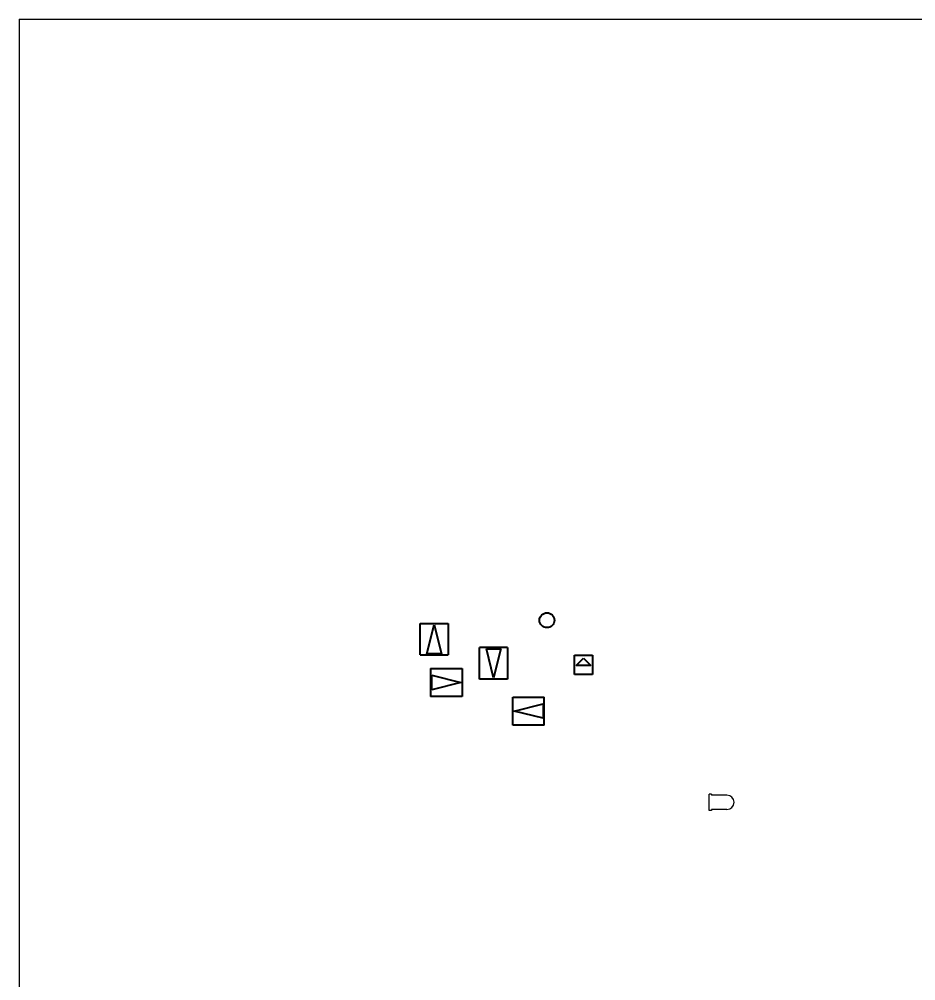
# Model space of a CAD drawing. Header units: inches. Extents: x -89 to 2397, y -1685 to 216.
# Drawn here: x 422.9 to 736.8, y -724.1 to -387.6 of the extents above; entities that cross this region are included whole.
import ezdxf

# ---------------------------------------------------------------- set-up
doc = ezdxf.new("R2010")
doc.units = ezdxf.units.IN
doc.header["$MEASUREMENT"] = 0
doc.layers.add('Components', color=1, linetype='Continuous', lineweight=40)
doc.layers.add('Wires', color=3, linetype='Continuous', lineweight=30)
doc.layers.add('SenseArea', color=1, linetype='Continuous')

# ---------------------------------------------------------------- blocks, each defined once
blk = doc.blocks.new('Small Pot')
at = {"layer": 'Components', "linetype": 'Continuous'}
for p, q in [((617.1, 136.12), (617.1, 142.82)), ((617.1, 142.82), (623.5, 142.82)), ((617.76, 139.22), (620.3, 141.76)), ((620.3, 141.76), (622.84, 139.22)), ((623.5, 142.82), (623.5, 136.12)), ((622.84, 139.22), (617.76, 139.22)), ((623.5, 136.12), (617.1, 136.12))]:
    blk.add_line(p, q, dxfattribs=at)
blk = doc.blocks.new('Small Pot1')
at = {"layer": 'Wires'}
blk.add_blockref('Small Pot', (-620.3, -141.76), dxfattribs=at)

msp = doc.modelspace()

# ---------------------------------------------------------------- linework, layer by layer
at = {"layer": 'Components', "linetype": 'Continuous'}
for p, q in [((563.29, -599.11), (568.29, -599.11)), ((563.29, -610.11), (563.29, -599.11)), ((565.65, -609.69), (568.19, -599.53)), ((568.19, -599.53), (570.73, -609.69)), ((568.29, -599.11), (573.09, -599.11)), ((573.09, -599.11), (573.09, -610.11)), ((584.11, -618.55), (584.11, -607.55)), ((593.91, -607.55), (584.11, -607.55)), ((589.01, -618.13), (586.47, -607.97)), ((586.47, -607.97), (591.55, -607.97)), ((591.55, -607.97), (589.01, -618.13)), ((593.91, -607.55), (593.91, -618.55)), ((563.29, -610.11), (573.09, -610.11)), ((570.73, -609.69), (565.65, -609.69)), ((566.95, -614.84), (577.95, -614.84)), ((566.95, -614.84), (566.95, -624.64)), ((577.95, -614.84), (577.95, -619.84)), ((567.37, -617.2), (577.53, -619.74)), ((567.37, -622.28), (567.37, -617.2)), ((588.91, -618.55), (584.11, -618.55)), ((593.91, -618.55), (588.91, -618.55)), ((577.53, -619.74), (567.37, -622.28)), ((577.95, -619.84), (577.95, -624.64)), ((577.95, -624.64), (566.95, -624.64)), ((595.75, -629.64), (595.75, -624.84)), ((595.75, -624.84), (606.75, -624.84)), ((606.75, -634.64), (606.75, -624.84)), ((596.17, -629.74), (606.33, -627.2)), ((606.33, -627.2), (606.33, -632.28)), ((595.75, -634.64), (595.75, -629.64)), ((606.33, -632.28), (596.17, -629.74)), ((606.75, -634.64), (595.75, -634.64))]:
    msp.add_line(p, q, dxfattribs=at)
at = {"layer": 'Components'}
msp.add_circle((607.68, -597.94), 2.6, dxfattribs=at)
at = {"layer": 'SenseArea'}
for p, q in [((422.92, -387.62), (422.92, -1685.02)), ((422.92, -387.62), (2397.47, -387.62)), ((664.49, -664.53), (664.49, -658.78)), ((665.29, -658.78), (664.49, -658.78)), ((665.29, -658.78), (665.29, -659.16)), ((670.69, -659.16), (665.29, -659.16)), ((665.29, -664.53), (664.49, -664.53)), ((670.69, -664.16), (665.29, -664.16)), ((665.29, -664.16), (665.29, -664.53))]:
    msp.add_line(p, q, dxfattribs=at)
msp.add_arc((670.69, -661.66), 2.5, 270, 90, dxfattribs=at)

# ---------------------------------------------------------------- block references
at = {"layer": 'Wires'}
msp.add_blockref('Small Pot1', (620.48, -611.27), dxfattribs=at)

doc.saveas('drawing.dxf')
